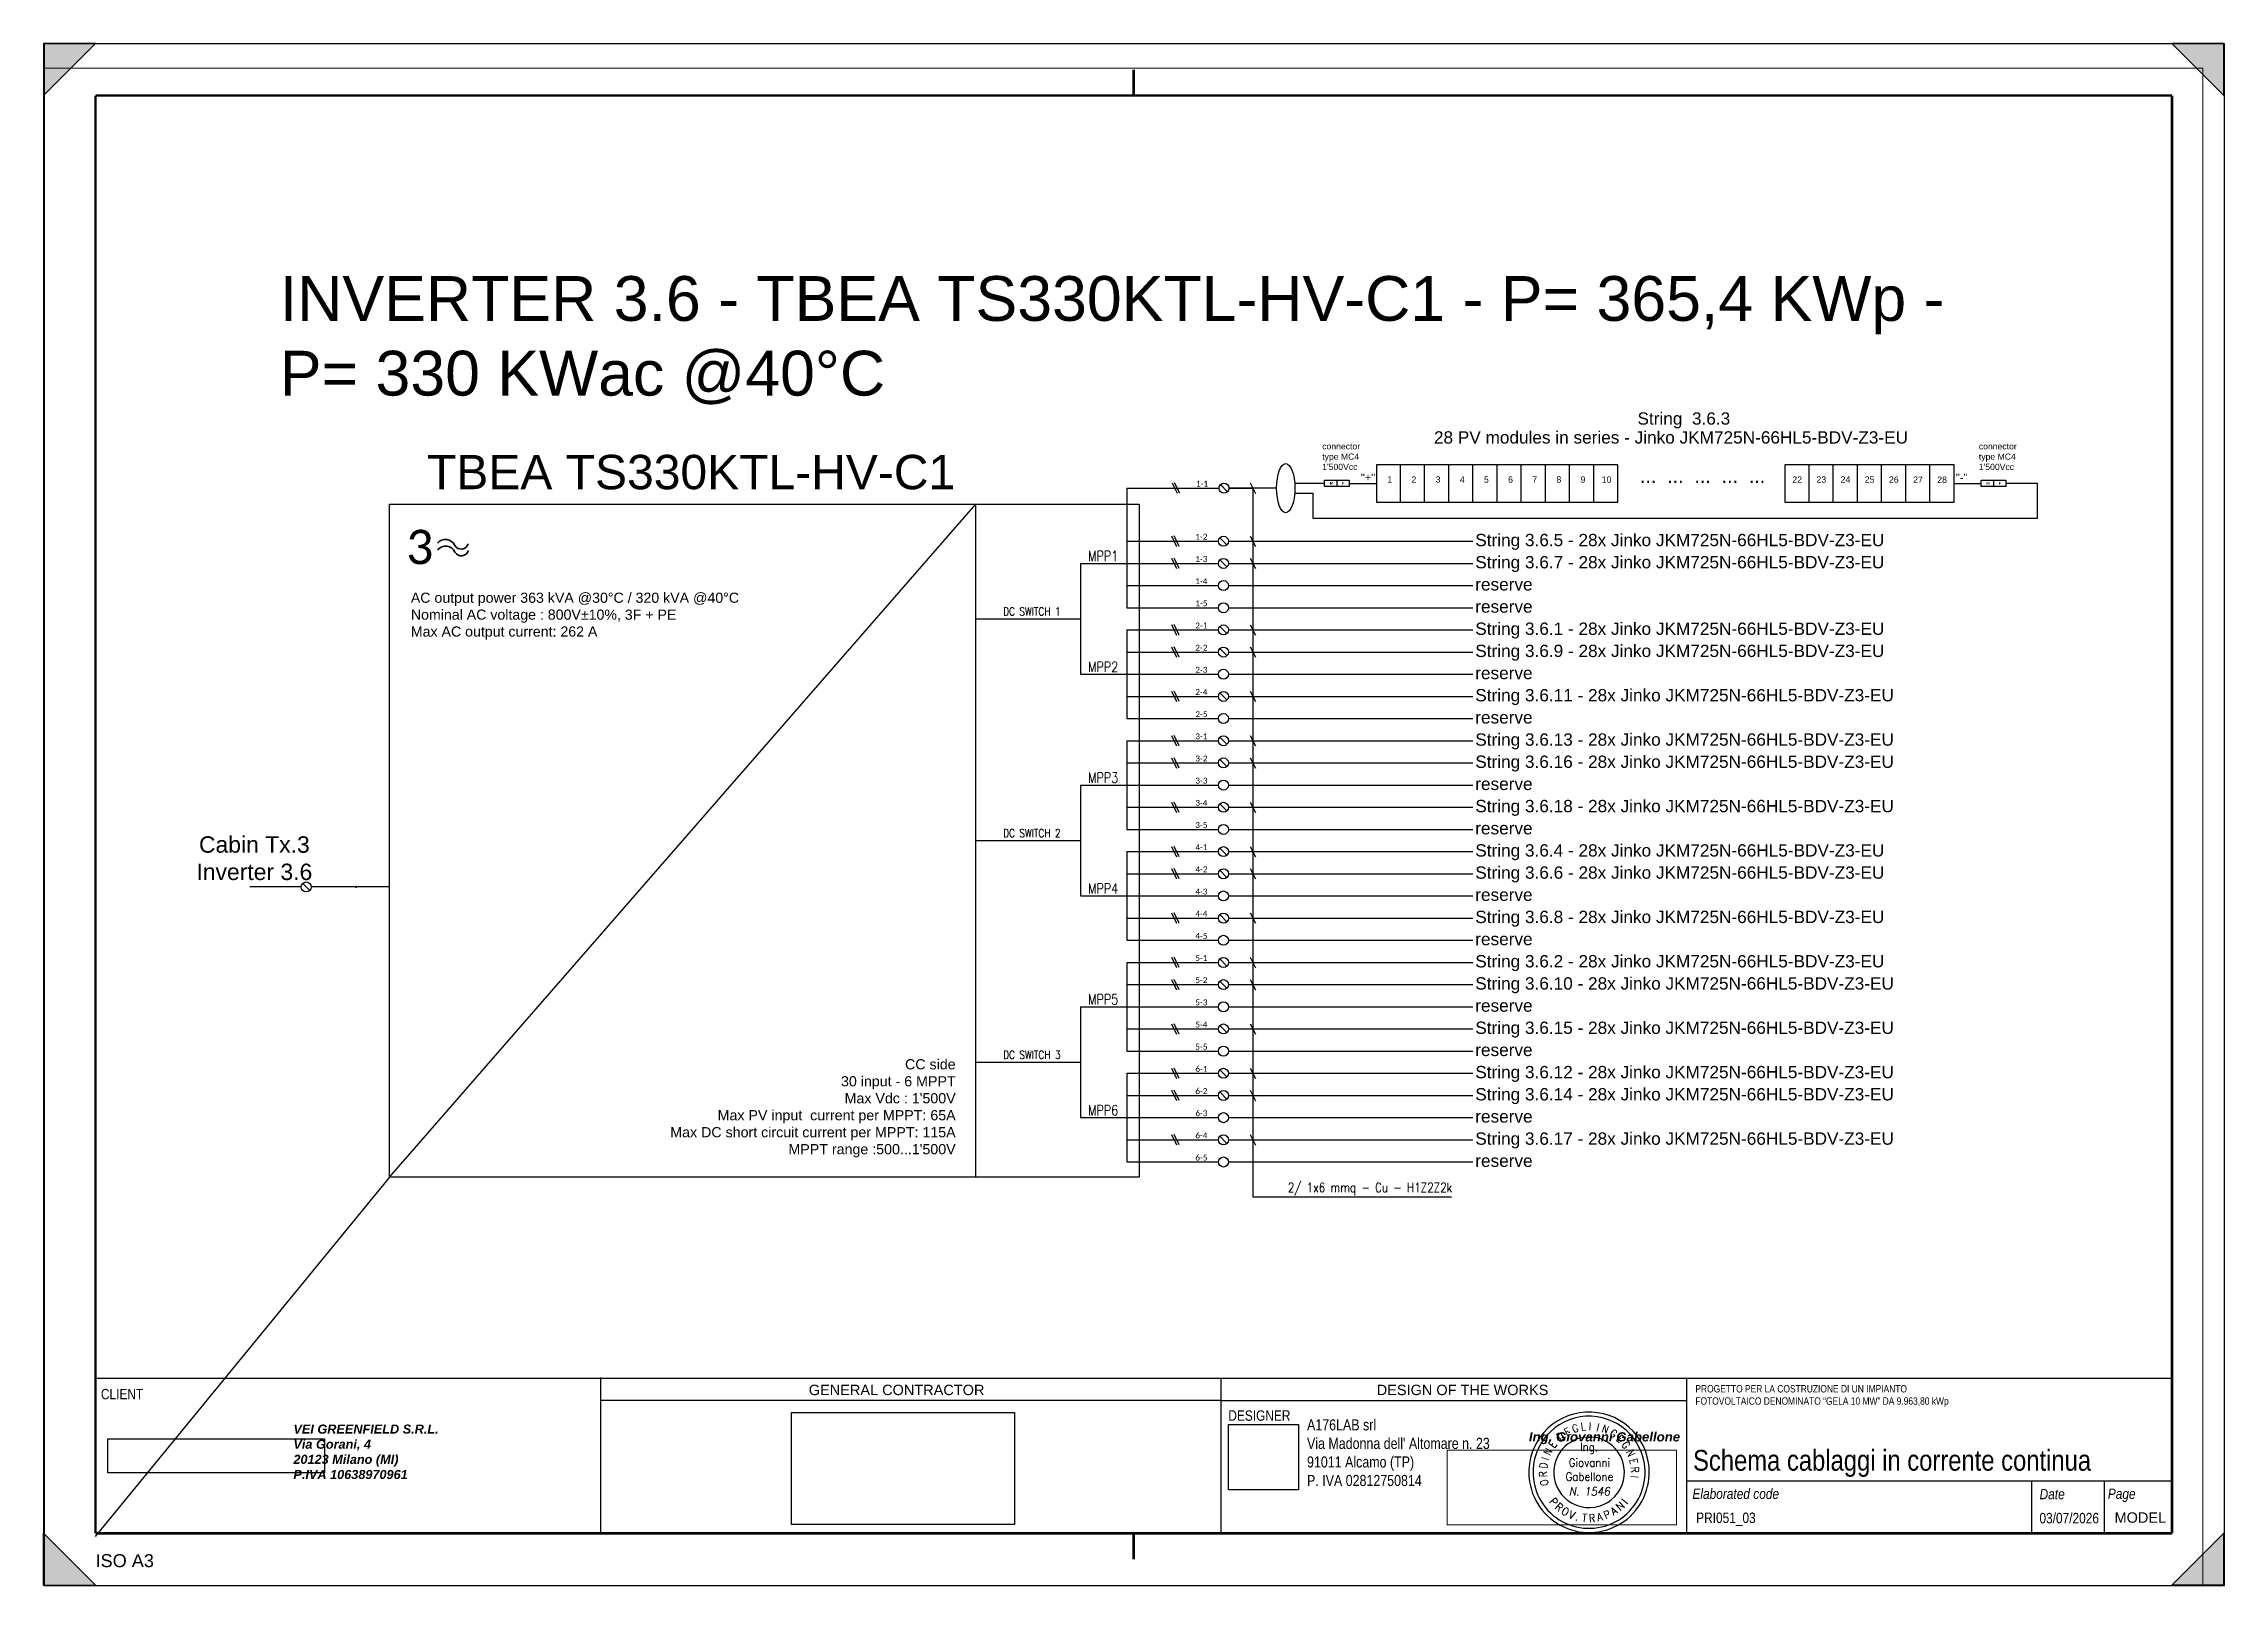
# Paper-space layout '3.6' of a CAD drawing. Header units: millimetres. Extents: x 2 to 422, y 2 to 299.
# The model-space entities are those that its viewports show. They can reach past a viewport. Long polylines and large blocks are cut down to what shows.
import ezdxf
from ezdxf.enums import TextEntityAlignment as Align

# ---------------------------------------------------------------- set-up
doc = ezdxf.new("R2010")
doc.units = ezdxf.units.MM
doc.header["$XCLIPFRAME"] = 2
doc.linetypes.add('CONTINUA', pattern=[0])
for name, color, linetype in [('-Testi', 1, 'Continuous'), ('firme', 7, 'Continuous'), ('ISO Formato', 7, 'Continuous'), ('ISO FORMATO A3 SENZA TESTATA', 7, 'Continuous'), ('ISO LINEA DI TAGLIO', 253, 'Continuous'), ('ISO Testo', 7, 'Continuous'), ('testata', 7, 'CONTINUA'), ('TIMBRO', 153, 'Continuous')]:
    doc.layers.add(name, color=color, linetype=linetype)
doc.layers.add('Livello 1', color=7, linetype='Continuous', lineweight=0)
doc.styles.add('ARIAL', font='arial.ttf')
doc.styles.add('Formato ISO', font='arial.ttf')
doc.styles.add('Legend', font='calibri.ttf')
doc.styles.add('ROMANS', font='romans.shx', dxfattribs={"width": 0.8, "height": 0.2})
doc.styles.add('ROMANT', font='romant.shx', dxfattribs={"height": 0.2})
doc.styles.add('SIMPLEX', font='SIMPLEX', dxfattribs={"width": 0.8})
doc.styles.get("Standard").update_dxf_attribs({"font": 'arial.ttf'})
doc.styles.add('VALE', font='swissc.ttf')
picture_1 = doc.add_image_def('image1.jpg', size_in_pixel=(539, 175))
picture_2 = doc.add_image_def('image2.png', size_in_pixel=(565, 89))
picture_3 = doc.add_image_def('image3.png', size_in_pixel=(500, 251))
picture_4 = doc.add_image_def('image4.jpg', size_in_pixel=(1111, 1036))

# ---------------------------------------------------------------- blocks, each defined once
blk = doc.blocks.new('A$C63187F01')
at = {"layer": 'TIMBRO'}
for radius, start, end in [(1.15999999999999, 9.105136027296592, 189.1051360272949), (1.07999999999999, 9.105136027296592, 189.1051360272949), (0.679999999999991, 9.105136027296592, 189.1051360272949), (1.15999999999999, 189.1051360272949, 9.105136027296592), (1.07999999999999, 189.1051360272949, 9.105136027296592), (0.679999999999991, 189.1051360272949, 9.105136027296592)]:
    blk.add_arc((0, 0), radius, start, end, dxfattribs=at)
at = {"layer": 'TIMBRO', "style": 'ROMANT', "width": 0.85}
for s, rotation, p in [('E', 28.17592029116496, (-0.3824660734296117, 0.7140165983191907)), ('G', 17.52598430968996, (-0.2439220152376436, 0.772400188038816)), ('L', 7.090058753132115, (-0.0999777312645449, 0.803806228671547)), ('I', 358.7961288682809, (0.0170180748996245, 0.8098212056538756)), ('I', 348.6434814339645, (0.1594998227646158, 0.7941409236011197)), ('N', 339.280516534409, (0.2865722665468979, 0.7576122596989592)), ('N', 63.48437489733794, (-0.7247982432181193, 0.361617901420729)), ('E', 52.40714180735711, (-0.6418162093914364, 0.4941375854581338)), ('D', 38.61204339177493, (-0.505475523407938, 0.632925347284683)), ('G', 327.7755559631449, (0.4319221628173297, 0.685232256440969)), ('E', 317.1256199816696, (0.5511185261302673, 0.5936062416754027)), ('G', 306.4756840001942, (0.6513284743503789, 0.4815300805769171)), ('N', 294.9707234289304, (0.7342841281877384, 0.341945637626182)), ('R', 92.43304528897123, (-0.8092697948665675, -0.0343860308355062)), ('D', 81.56919470707903, (-0.8012468547890723, 0.1187580636865988)), ('I', 72.84733979689435, (-0.7739731119752964, 0.238884118223126)), ('E', 283.8934903389495, (0.7863024527493963, 0.1944953798943487)), ('R', 273.2435543574741, (0.8087024140580465, 0.0458301810675153)), ('O', 103.0829812704469, (-0.7889750302312581, -0.1833532156019828)), ('I', 264.307886566424, (0.8060060775601128, -0.0803380540972825))]:
    blk.add_text(s, height=0.15, rotation=rotation, dxfattribs=at).set_placement(p, align=Align.CENTER)
at = {"layer": 'TIMBRO', "style": 'ROMANS', "width": 0.9}
for s, p in [('Ing.', (1.313009079e-07, 0.4085925105044482)), ('Giovanni', (0.0075545987859016, 0.1075051202444968)), ('Gabellone', (0.007554585066373, -0.1638305355915151))]:
    blk.add_text(s, height=0.16, dxfattribs=at).set_placement(p, align=Align.CENTER)
at = {"layer": 'TIMBRO', "style": 'ROMANS', "oblique": 10, "width": 0.9}
blk.add_text('N. 1546', height=0.16, dxfattribs=at).set_placement((0.007554585066373, -0.4484680293613508), align=Align.CENTER)
at = {"layer": 'TIMBRO', "style": 'ROMANT', "text_generation_flag": 6, "width": 0.9}
for s, rotation, p in [('P', 129.9701413897099, (-0.73572414304485, -0.6166927803541284)), ('R', 139.5111729515321, (-0.623327763049133, -0.7301112927575844)), ('O', 148.8609498648018, (-0.4964321285984569, -0.8216782470621808)), ('V', 158.2107267780695, (-0.3563462401526749, -0.8914131237137182)), ('T', 174.3802347924072, (-0.0940091668817331, -0.9553859306804637)), ('R', 183.7300117056766, (0.0624528102228794, -0.9579664119870015)), ('A', 193.4622252675087, (0.2234920665997322, -0.933622673335947)), ('P', 203.0032568293325, (0.3751521134961706, -0.8836633361973014)), ('A', 212.5442883911549, (0.5164333161652053, -0.8092568380647691)), ('N', 222.6586311643547, (0.6505237136199185, -0.705987888010924)), ('I', 230.858393287566, (0.7445646931580825, -0.605989618477409)), ('.', 165.069514478294, (-0.2473410615262708, -0.9275895640222842))]:
    blk.add_text(s, height=0.15, rotation=rotation, dxfattribs=at).set_placement(p, align=Align.CENTER)
blk = doc.blocks.new('TESTATA_ORIZ')
for points in [[(-0.0699676079475467, 29.90025059768198), (400.149622289405, 29.90025059768198)], [(97.1902921321962, 30.02336188326467), (97.1902921321962, -0.0177559400219707)], [(216.7129702017337, 29.90025059768198), (216.7129702017337, 0)], [(306.4132899808174, 29.95782913373592), (306.4132899808174, -0.0373489915230039)], [(216.7129702017337, 25.58466010262339), (97.1902921321962, 25.58466010262339)], [(216.7129702017337, 25.58466010262339), (306.4132899808174, 25.58466010262339)], [(306.4132899808174, 10.09393447839386), (399.9946335071397, 10.09393447839386)], [(372.8528758033935, 10.06120158330736), (372.8528758033935, -0.0017945035822322)], [(386.8552724335677, 10.09393447839386), (386.8552724335677, 0)]]:
    blk.add_lwpolyline(points)
blk.add_lwpolyline([(0, 29.90025059768198), (400, 29.90025059768198), (400, 0), (0, 0)], close=True)
at = {"layer": 'firme', "xscale": 10, "yscale": 10, "zscale": 10}
blk.add_blockref('A$C63187F01', (287.6416002064349, 11.75734535063213), dxfattribs=at)
at = {"char_height": 2, "attachment_point": 1, "style": 'VALE'}
for s, width, insert in [('\\pxql;CLIENT', 62.13257653758773, (0.9716305739987092, 27.82619541131167)), ('\\pxql;DESIGNER', 62.13257653758773, (218.152149374866, 23.68897433024338)), ('\\pxql;{\\fSwis721 Cn BT|b0|i1|c0|p34;Elaborated code}', 57.42921800797819, (307.5581105855974, 8.620199347302531)), ('\\pxql;{\\fSwis721 Cn BT|b0|i1|c0|p34;Date}', 57.42921800797819, (374.4343936400085, 8.559032495573973)), ('\\pxql;{\\fSwis721 Cn BT|b0|i1|c0|p34;Page}', 57.42921800797819, (387.5775412735152, 8.620199347302531))]:
    blk.add_mtext_dynamic_manual_height_columns(s, width=width, gutter_width=25, heights=[8.879778938413974], dxfattribs=dict(at, insert=insert))
at = {"attachment_point": 4, "style": 'VALE'}
for s, insert, char_height, width in [('{\\f@Arial Unicode MS|b0|i0|c0|p34;GENERAL CONTRACTOR}', (137.3333100181189, 27.61036141397017), 2, 62.13257653758773), ('{\\f@Arial Unicode MS|b0|i0|c0|p34;DESIGN OF THE WORKS}', (246.743246528662, 27.61036141397017), 2, 62.13257653758773), ('{\\H0.83333x;\\C250;\\c1710618;PROGETTO PER LA COSTRUZIONE DI UN IMPIANTO\\PFOTOVOLTAICO DENOMINATO “GELA 10 MW” DA 9.963,80 kWp}', (308.1288091407623, 26.45304518701414), 1.7, 96.45484136060873)]:
    blk.add_mtext(s, dxfattribs=dict(at, insert=insert, char_height=char_height, width=width))
at = {"insert": (388.8723227745414, 3.023095414783931), "char_height": 2, "attachment_point": 4}
blk.add_mtext('MODEL', dxfattribs=at)
at = {"style": 'VALE'}
for tag, height, p in [('TITOLO_ELABORATO', 4, (307.6799596854908, 14.06286495316817)), ('EL', 2, (308.2763400574549, 2.988306874538372)), ('DATA1', 2, (374.4038837955039, 2.927140022809808))]:
    blk.add_attdef(tag, text='', height=height, dxfattribs=at).set_placement(p, align=Align.MIDDLE_LEFT)
at = {"layer": 'Livello 1'}
for s, insert, char_height, attachment_point in [('\\pxql;{\\fArial|b1|i1|c0|p34;\\H0.58333x;\\C250;\\c1710618;VEI GREENFIELD S.R.L.\\PVia Gorani, 4\\P20123 Milano (MI)\\PP.IVA 10638970961}', (52.04005891364793, 20.95944437869185), 3, 2), ('{\\fArial|b1|i1|c0|p34;\\H11.83894x;\\W1.02632;Ing. Giovanni Gabellone}', (276.05221707422, 17.16431292448878), 0.15, 7)]:
    blk.add_mtext(s, dxfattribs=dict(at, insert=insert, char_height=char_height, attachment_point=attachment_point))
at = {"layer": 'testata', "linetype": 'CONTINUA', "lineweight": 25, "insert": (258.7298298923781, 15.52275412109771), "char_height": 3, "width": 50.83305338474382, "attachment_point": 5, "style": 'ARIAL'}
blk.add_mtext("\\pxql;{\\H0.71429x;\\W0.8;A176LAB srl\\PVia Madonna dell' Altomare n. 23\\P91011 Alcamo (TP)\\PP. IVA 02812750814}", dxfattribs=at)
image = blk.add_image(picture_3, insert=(134.0290691254413, 1.710914103838149), size_in_units=(42.92731988865225, 21.549514584103427))
image.dxf.flags = 7
image = blk.add_image(picture_2, insert=(2.286596279577508, 11.651344692531), size_in_units=(41.74781706432985, 6.5762048119032945))
image.set_boundary_path([(-0.5, -0.5), (564.5, 88.49999999999999)])
image.dxf.clipping = 0
image = blk.add_image(picture_4, insert=(218.2123042816674, 8.373210778518114), size_in_units=(13.48003219349629, 12.570039021118054))
image.dxf.flags = 7
at = {"color": 7, "lineweight": 0, "true_color": 0xffffff}
image = blk.add_image(picture_1, insert=(260.2868776868563, 1.650954984690542), size_in_units=(44.21120616239327, 14.354287715062734), dxfattribs=at)
image.set_boundary_path([(-0.5, -0.5), (538.4999999999999, 174.5)])
image.dxf.clipping = 0
blk = doc.blocks.new('*U100')
at = {"layer": 'ISO Testo'}
h = blk.add_hatch(color=256, dxfattribs=at)
h.paths.add_polyline_path([(420.0000090385009, 297.0325926260448), (410.000009038501, 297.0325926260448), (420.0000090385009, 287.0325926260448)])
h.paths.add_polyline_path([(420.0000090385009, 10.03259262604479), (410.000009038501, 0.0325926260447886), (420.0000090385009, 0.0325926260447886)])
h.paths.add_polyline_path([(9.0385010481e-06, 10.03259262604479), (9.0385010481e-06, 0.0325926260447886), (10.00000903850104, 0.0325926260447886)])
h.paths.add_polyline_path([(10.00000903850104, 297.0325926260448), (9.0385010481e-06, 297.0325926260448), (9.0385010481e-06, 287.0325926260448)])
at = {"layer": 'ISO Formato', "const_width": 0.5}
for points in [[(210.0000090385011, 287.0325926260448), (10.00000903850104, 287.0325926260448)], [(10.00000903850104, 287.0325926260448), (10.00000903850104, 10.03259262604479)], [(10.00000903850104, 10.03259262604479), (210.0000090385011, 10.03259262604479)]]:
    blk.add_lwpolyline(points, dxfattribs=at)
at = {"layer": 'ISO FORMATO A3 SENZA TESTATA', "const_width": 0.5}
for points in [[(210.0000090385011, 287.0325926260448), (410.000009038501, 287.0325926260448)], [(410.000009038501, 287.0325926260448), (410.000009038501, 10.03259262604479)], [(410.000009038501, 10.03259262604479), (210.0000090385011, 10.03259262604479)]]:
    blk.add_lwpolyline(points, dxfattribs=at)
at = {"layer": 'ISO LINEA DI TAGLIO'}
blk.add_lwpolyline([(0.0974469984366806, -1.8687860575e-06), (420.1012052352025, -1.8687860575e-06), (420.1012052352025, 297.0122579247036), (0.0974469984366806, 297.0122579247036)], close=True, dxfattribs=at)
at = {"layer": 'ISO Testo'}
for p, q in [((9.0385010481e-06, 297.0325926260448), (9.0385010481e-06, 287.0325926260448)), ((10.00000903850104, 297.0325926260448), (9.0385010481e-06, 297.0325926260448)), ((10.00000903850104, 297.0325926260448), (9.0385010481e-06, 287.0325926260448)), ((420.0000090385009, 297.0325926260448), (410.000009038501, 297.0325926260448)), ((420.0000090385009, 287.0325926260448), (410.000009038501, 297.0325926260448)), ((420.0000090385009, 287.0325926260448), (420.0000090385009, 297.0325926260448)), ((9.0385010481e-06, 0.0325926260447886), (9.0385010481e-06, 10.03259262604479)), ((9.0385010481e-06, 10.03259262604479), (10.00000903850104, 0.0325926260447886)), ((410.000009038501, 0.0325926260447886), (420.0000090385009, 10.03259262604479)), ((420.0000090385009, 0.0325926260447886), (420.0000090385009, 10.03259262604479)), ((9.0385010481e-06, 0.0325926260447886), (10.00000903850104, 0.0325926260447886)), ((420.0000090385009, 0.0325926260447886), (410.000009038501, 0.0325926260447886))]:
    blk.add_line(p, q, dxfattribs=at)
at = {"layer": 'ISO Testo', "const_width": 0.5}
for points in [[(210.0000090385011, 287.0325926260448), (210.0000090385011, 292.0325926260448)], [(210.0000090385011, 10.03259262604479), (210.0000090385011, 5.032592626044788)]]:
    blk.add_lwpolyline(points, dxfattribs=at)
at = {"layer": 'ISO Testo', "style": 'Formato ISO'}
blk.add_text('ISO A3', height=2.5, dxfattribs=at).set_placement((10.00000903850104, 3.512349110778814))
blk = doc.blocks.new('P00102')
at = {"color": 1, "linetype": 'ByBlock', "lineweight": 25}
for p, q in [((0.0185414473933605, 3.62500173526314), (-3.581458552606548, -3.574998264736676)), ((1.818541447393428, 3.62500173526314), (-1.78145855260648, -3.574998264736676)), ((3.618541447393609, 3.62500173526314), (0.0185414473934742, -3.574998264736676))]:
    blk.add_line(p, q, dxfattribs=at)
blk = doc.blocks.new('P00')
at = {"color": 1}
for points in [[(-18.69457844420282, 25.69178981461047), (6.820592160970078, -25.33855139573532)], [(19.57817746355653, -25.33855139573532), (-5.93699314161455, 25.69178981461047)]]:
    blk.add_lwpolyline(points, dxfattribs=at)

msp = doc.modelspace()

# ---------------------------------------------------------------- linework, layer by layer
for points in [[(93051.93061001698, 139496.449076063), (93173.20168132278, 139496.449076063), (93173.20168132278, 139465.7554456382), (93051.93061001698, 139465.7554456382)], [(96275.2532679604, 139496.449076063), (96396.5243392662, 139496.449076063), (96396.5243392662, 139465.7554456382), (96275.2532679604, 139465.7554456382)], [(88462.31285879033, 139379.218536011), (92142.36127245454, 139379.218536011), (92142.36127245454, 136074.845540222), (88462.31285879033, 136074.845540222)]]:
    msp.add_lwpolyline(points, close=True)
for points in [[(93112.56614566989, 139496.449076063), (93112.56614566989, 139465.7554456382)], [(93306.0779532783, 139572.287454484), (93306.0779532783, 139389.9170672172), (94491.84931087436, 139389.9170672172), (94491.84931087436, 139571.7611349596), (93306.0779532783, 139571.7611349596)], [(93424.65508903791, 139389.9170672172), (93424.65508903791, 139571.7611349596)], [(93543.2322247975, 139389.653907455), (93543.2322247975, 139571.4979751974)], [(93661.8093605571, 139389.3907476927), (93661.8093605571, 139571.2348154352)], [(93780.38649631671, 139389.9170672172), (93780.38649631671, 139571.7611349596)], [(93898.96363207632, 139389.653907455), (93898.96363207632, 139571.4979751974)], [(94017.54076783593, 139389.3907476927), (94017.54076783593, 139571.2348154352)], [(94136.11790359551, 139389.9170672172), (94136.11790359551, 139571.7611349596)], [(94254.69503935512, 139389.653907455), (94254.69503935512, 139571.4979751974)], [(94373.27217511473, 139389.3907476927), (94373.27217511473, 139571.2348154352)], [(95311.84931087434, 139572.287454484), (95311.84931087434, 139389.9170672172), (96141.88926119155, 139389.9170672172), (96141.88926119155, 139571.7611349596), (95311.84931087434, 139571.7611349596)], [(95430.42644663394, 139389.9170672172), (95430.42644663394, 139571.7611349596)], [(95549.00358239352, 139389.653907455), (95549.00358239352, 139571.4979751974)], [(95667.58071815314, 139389.3907476927), (95667.58071815314, 139571.2348154352)], [(95786.15785391274, 139389.9170672172), (95786.15785391274, 139571.7611349596)], [(95904.73498967233, 139389.653907455), (95904.73498967233, 139571.4979751974)], [(95904.73498967233, 139389.653907455), (95904.73498967233, 139571.4979751974)], [(96023.31212543194, 139389.3907476927), (96023.31212543194, 139571.2348154352)], [(96023.31212543194, 139389.3907476927), (96023.31212543194, 139571.2348154352)], [(96141.88926119155, 139389.9170672172), (96141.88926119155, 139571.7611349596)], [(96335.8888036133, 139496.449076063), (96335.8888036133, 139465.7554456382)], [(92081.2, 139457.8734797899), (92081.2, 138870.7452359463)], [(92575.5280928436, 139440.4876597593), (92540.75645278231, 139475.2592998206)], [(92579.82677697382, 139457.8734797899), (92699.82677697383, 139457.8734797899), (92699.82677697383, 135978.427001942)], [(92687.06919167124, 139483.3886503951), (92712.58436227642, 139432.3583091847)], [(92687.06919167124, 139483.3886503951), (92712.58436227642, 139432.3583091847)], [(93173.20168132278, 139481.1022608506), (93306.0779532783, 139481.1022608506)], [(96142.37699600488, 139481.1022608506), (96275.2532679604, 139481.1022608506)], [(88462.31285879033, 136074.845540222), (91340.58218751867, 139379.218536011)], [(91340.58218751867, 136074.845540222), (91340.58218751867, 139379.218536011)], [(92572.62533452416, 139179.8771845939), (92537.85369446287, 139214.6488246551)], [(92687.06919167122, 139222.7781752297), (92712.58436227642, 139171.7478340193)], [(91853, 139088.4237483984), (92081.2, 139088.4237483984)], [(91853, 139088.4237483984), (91853, 138544.227467268)], [(92572.62533452416, 139071.0379283678), (92537.85369446287, 139105.809568429)], [(92687.06919167122, 139113.9389190036), (92712.58436227642, 139062.9085777932)], [(91340.58218751867, 138816.3256078332), (91852.99999999999, 138816.3256078332)], [(92081.2, 138761.9059797202), (92081.2, 138326.5489548159)], [(92572.62533452416, 138744.5201596896), (92537.85369446287, 138779.2917997508)], [(92687.06919167122, 138787.4211503254), (92712.58436227642, 138736.390809115)], [(92572.62533452416, 138635.6809034635), (92537.85369446287, 138670.4525435247)], [(92687.06919167122, 138678.5818940993), (92712.58436227642, 138627.5515528889)], [(91853, 138544.227467268), (92081.2, 138544.227467268)], [(92572.62533452416, 138418.0023910113), (92537.85369446287, 138452.7740310725)], [(92687.06919167122, 138460.9033816471), (92712.58436227642, 138409.8730404368)], [(92081.2, 138217.7096985897), (92081.2, 137782.3526736854)], [(92572.62533452416, 138200.3238785591), (92537.85369446287, 138235.0955186203)], [(92687.06919167122, 138243.2248691949), (92712.58436227642, 138192.1945279845)], [(92572.62533452416, 138091.484622333), (92537.85369446287, 138126.2562623943)], [(92687.06919167122, 138134.3856129689), (92712.58436227642, 138083.3552717585)], [(91853, 138000.0311861376), (92081.2, 138000.0311861376)], [(91853, 138000.0311861376), (91853, 137455.8349050071)], [(92572.62533452416, 137873.8061098809), (92537.85369446287, 137908.5777499421)], [(92687.06919167122, 137916.7071005167), (92712.58436227642, 137865.6767593063)], [(91340.58218751867, 137727.9330455724), (91852.99999999999, 137727.9330455724)], [(92081.2, 137673.5134174593), (92081.2, 137238.156392555)], [(92572.62533452416, 137656.1275974287), (92537.85369446287, 137690.8992374899)], [(92687.06919167122, 137699.0285880645), (92712.58436227642, 137647.9982468541)], [(92572.62533452416, 137547.2883412026), (92537.85369446287, 137582.0599812638)], [(92687.06919167122, 137590.1893318384), (92712.58436227642, 137539.158990628)], [(88070.44726401697, 137482.677066225), (88035.67562395569, 137517.4487062863)], [(88462.31285879033, 137500.0628862556), (88077.64870646666, 137500.0628862556)], [(91853, 137455.8349050071), (92081.2, 137455.8349050071)], [(92572.62533452416, 137329.6098287505), (92537.85369446287, 137364.3814688117)], [(92687.06919167122, 137372.5108193863), (92712.58436227642, 137321.4804781759)], [(92572.62533452416, 137111.9313162983), (92537.85369446287, 137146.7029563595)], [(92687.06919167122, 137154.8323069341), (92712.58436227642, 137103.8019657237)], [(92081.2, 137129.3171363289), (92081.2, 136693.9601114246)], [(92572.62533452416, 137003.0920600722), (92537.85369446287, 137037.8637001335)], [(92687.06919167122, 137045.993050708), (92712.58436227642, 136994.9627094977)], [(91853, 136911.6386238767), (92081.2, 136911.6386238767)], [(91853, 136911.6386238767), (91853, 136367.4423427463)], [(92572.62533452416, 136785.4135476201), (92537.85369446287, 136820.1851876812)], [(92687.06919167122, 136828.3145382559), (92712.58436227642, 136777.2841970454)], [(91340.58218751867, 136639.5404833115), (91852.99999999999, 136639.5404833115)], [(92572.62533452416, 136567.7350351679), (92537.85369446287, 136602.5066752291)], [(92687.06919167122, 136610.6360258037), (92712.58436227642, 136559.6056845933)], [(92081.2, 136585.1208551985), (92081.2, 136149.7638302941)], [(92687.06919167122, 136501.7967695776), (92712.58436227642, 136450.7664283672)], [(92572.62533452416, 136458.8957789418), (92537.85369446287, 136493.667419003)], [(91853, 136367.4423427463), (92081.2, 136367.4423427463)], [(92687.06919167122, 136284.1182571254), (92712.58436227642, 136233.0879159151)], [(92572.62533452416, 136241.2172664896), (92537.85369446287, 136275.9889065509)], [(92699.82677697383, 135978.427001942), (93674.82677697383, 135978.427001942)]]:
    msp.add_lwpolyline(points)
at = {"color": 40, "linetype": 'Continuous'}
for points in [[(92081.2, 139457.8734797899), (92533.55227281294, 139457.8734797899)], [(92081.2, 139197.2630046245), (92530.64951449349, 139197.2630046245)], [(92579.8295144935, 139197.2630046245), (93780.31201643588, 139197.2630046245)], [(92081.2, 139088.4237483984), (92530.64951449349, 139088.4237483984)], [(92579.8295144935, 139088.4237483984), (93780.31201643588, 139088.4237483984)], [(92081.2, 138761.9059797202), (92530.64951449349, 138761.9059797202)], [(92579.8295144935, 138761.9059797202), (93780.31201643588, 138761.9059797202)], [(92081.2, 138653.0667234941), (92530.64951449349, 138653.0667234941)], [(92579.8295144935, 138653.0667234941), (93780.31201643588, 138653.0667234941)], [(92081.2, 138435.3882110419), (92530.64951449349, 138435.3882110419)], [(92579.8295144935, 138435.3882110419), (93780.31201643588, 138435.3882110419)], [(92081.2, 138217.7096985897), (92530.64951449349, 138217.7096985897)], [(92579.8295144935, 138217.7096985897), (93780.31201643588, 138217.7096985897)], [(92081.2, 138108.8704423637), (92530.64951449349, 138108.8704423637)], [(92579.8295144935, 138108.8704423637), (93780.31201643588, 138108.8704423637)], [(92081.2, 137891.1919299115), (92530.64951449349, 137891.1919299115)], [(92579.8295144935, 137891.1919299115), (93780.31201643588, 137891.1919299115)], [(92081.2, 137673.5134174593), (92530.64951449349, 137673.5134174593)], [(92579.8295144935, 137673.5134174593), (93780.31201643588, 137673.5134174593)], [(92081.2, 137564.6741612332), (92530.64951449349, 137564.6741612332)], [(92579.8295144935, 137564.6741612332), (93780.31201643588, 137564.6741612332)], [(92081.2, 137346.9956487811), (92530.64951449349, 137346.9956487811)], [(92579.8295144935, 137346.9956487811), (93780.31201643588, 137346.9956487811)], [(92081.2, 137129.3171363289), (92530.64951449349, 137129.3171363289)], [(92579.8295144935, 137129.3171363289), (93780.31201643588, 137129.3171363289)], [(92081.2, 137020.4778801028), (92530.64951449349, 137020.4778801028)], [(92579.8295144935, 137020.4778801028), (93780.31201643588, 137020.4778801028)], [(92081.2, 136802.7993676506), (92530.64951449349, 136802.7993676506)], [(92579.8295144935, 136802.7993676506), (93780.31201643588, 136802.7993676506)], [(92081.2, 136585.1208551985), (92530.64951449349, 136585.1208551985)], [(92579.8295144935, 136585.1208551985), (93780.31201643588, 136585.1208551985)], [(92081.2, 136476.2815989724), (92530.64951449349, 136476.2815989724)], [(92579.8295144935, 136476.2815989724), (93780.31201643588, 136476.2815989724)], [(92081.2, 136258.6030865202), (92530.64951449349, 136258.6030865202)], [(92579.8295144935, 136258.6030865202), (93780.31201643588, 136258.6030865202)]]:
    msp.add_lwpolyline(points, dxfattribs=at)
at = {"color": 40}
for points in [[(92816.46758333335, 139457.8734797899), (92582.73227281294, 139457.8734797899)], [(92906.24790516486, 139482.8734797899), (93051.15267145495, 139482.8734797899)], [(92906.24790516486, 139432.8734797899), (92994.6775024454, 139432.8734797899), (92994.6775024454, 139310.7936415459), (96551.64880285243, 139310.7936415459), (96551.48743662464, 139481.1022608506), (96396.5243392662, 139481.1022608506)]]:
    msp.add_lwpolyline(points, dxfattribs=at)
at = {"color": 8, "linetype": 'Continuous'}
for points in [[(92081.2, 138979.5844921723), (92530.64951449349, 138979.5844921723)], [(92579.8295144935, 138979.5844921723), (93780.31201643588, 138979.5844921723)], [(92081.2, 138870.7452359463), (92530.64951449349, 138870.7452359463)], [(92579.8295144935, 138870.7452359463), (93780.31201643588, 138870.7452359463)], [(92081.2, 138544.227467268), (92530.64951449349, 138544.227467268)], [(92579.8295144935, 138544.227467268), (93780.31201643588, 138544.227467268)], [(92081.2, 138326.5489548159), (92530.64951449349, 138326.5489548159)], [(92579.8295144935, 138326.5489548159), (93780.31201643588, 138326.5489548159)], [(92081.2, 138000.0311861376), (92530.64951449349, 138000.0311861376)], [(92579.8295144935, 138000.0311861376), (93780.31201643588, 138000.0311861376)], [(92081.2, 137782.3526736854), (92530.64951449349, 137782.3526736854)], [(92579.8295144935, 137782.3526736854), (93780.31201643588, 137782.3526736854)], [(92081.2, 137455.8349050071), (92530.64951449349, 137455.8349050071)], [(92579.8295144935, 137455.8349050071), (93780.31201643588, 137455.8349050071)], [(92081.2, 137238.156392555), (92530.64951449349, 137238.156392555)], [(92579.8295144935, 137238.156392555), (93780.31201643588, 137238.156392555)], [(92081.2, 136911.6386238767), (92530.64951449349, 136911.6386238767)], [(92579.8295144935, 136911.6386238767), (93780.31201643588, 136911.6386238767)], [(92081.2, 136693.9601114246), (92530.64951449349, 136693.9601114246)], [(92579.8295144935, 136693.9601114246), (93780.31201643588, 136693.9601114246)], [(92081.2, 136367.4423427463), (92530.64951449349, 136367.4423427463)], [(92579.8295144935, 136367.4423427463), (93780.31201643588, 136367.4423427463)], [(92081.2, 136149.7638302941), (92530.64951449349, 136149.7638302941)], [(92579.8295144935, 136149.7638302941), (93780.31201643588, 136149.7638302941)]]:
    msp.add_lwpolyline(points, dxfattribs=at)
at = {"color": 4}
msp.add_lwpolyline([(88028.47418150603, 137500.0628862556), (87776.32062109008, 137500.0628862556)], dxfattribs=at)
at = {"color": 7}
for centre in [(92558.14227281295, 139457.8734797899), (92555.23951449349, 139197.2630046245), (92555.23951449349, 139088.4237483984), (92555.23951449349, 138761.9059797202), (92555.23951449349, 138653.0667234941), (92555.23951449349, 138435.3882110419), (92555.23951449349, 138217.7096985897), (92555.23951449349, 138108.8704423637), (92555.23951449349, 137891.1919299115), (92555.23951449349, 137673.5134174593), (92555.23951449349, 137564.6741612332), (92555.23951449349, 137346.9956487811), (92555.23951449349, 137129.3171363289), (92555.23951449349, 137020.4778801028), (92555.23951449349, 136802.7993676506), (92555.23951449349, 136585.1208551985), (92555.23951449349, 136476.2815989724), (92555.23951449349, 136258.6030865202)]:
    msp.add_circle(centre, 24.59, dxfattribs=at)
at = {"color": 8}
for centre in [(92555.23951449349, 138979.5844921723), (92555.23951449349, 138870.7452359463), (92555.23951449349, 138544.227467268), (92555.23951449349, 138326.5489548159), (92555.23951449349, 138000.0311861376), (92555.23951449349, 137782.3526736854), (92555.23951449349, 137455.8349050071), (92555.23951449349, 137238.156392555), (92555.23951449349, 136911.6386238767), (92555.23951449349, 136693.9601114246), (92555.23951449349, 136367.4423427463), (92555.23951449349, 136149.7638302941)]:
    msp.add_circle(centre, 24.59, dxfattribs=at)
msp.add_circle((88053.06144398633, 137500.0628862556), 24.58726248030871)
at = {"lineweight": 35}
for centre, radius, start, end in [((88735.8963214802, 139156.7123058284), 50.10158679896896, 22.57714482321823, 141.9873610374973), ((88736.68250298694, 139123.8204133665), 50.10158679897022, 22.57714482321823, 141.9873610374973), ((88813.10980907312, 139195.2854924432), 36.4958631825816, 211.9962466631755, 342.6174202888712), ((88813.89599057984, 139162.3935999812), 36.49586318257663, 211.9962466631755, 342.6174202888712)]:
    msp.add_arc(centre, radius, start, end, dxfattribs=at)
msp.add_ellipse((92861.3577442491, 139457.8734797899), major_axis=(0, -121.0803726117519), ratio=0.370746801875944)
at = {"layer": 'Defpoints', "color": 1}
msp.add_line((88462.31285879033, 136074.845540222), (87016.84794279355, 134310.9891258013), dxfattribs=at)

# ---------------------------------------------------------------- block references
for name, p in [('P00', (92321.8218410398, 139458.0506807735)), ('P00', (92318.91908272039, 139197.440205608)), ('P00', (92318.91908272039, 139088.6009493819)), ('P00', (92318.91908272039, 138762.0831807037)), ('P00', (92318.91908272039, 138653.2439244776)), ('P00', (92318.91908272039, 138435.5654120255)), ('P00', (92318.91908272039, 138217.8868995732)), ('P00', (92318.91908272039, 138109.0476433472)), ('P00', (92318.91908272039, 137891.369130895)), ('P00', (92318.91908272039, 137673.6906184428)), ('P00', (92318.91908272039, 137564.8513622167)), ('P00102', (88297.85333343955, 137499.8856852721)), ('P00', (92318.91908272039, 137347.1728497646)), ('P00', (92318.91908272039, 137129.4943373124)), ('P00', (92318.91908272039, 137020.6550810863)), ('P00', (92318.91908272039, 136802.9765686341)), ('P00', (92318.91908272039, 136585.298056182)), ('P00', (92318.91908272039, 136476.4587999559)), ('P00', (92318.91908272039, 136258.7802875037))]:
    msp.add_blockref(name, p)

# ---------------------------------------------------------------- texts
at = {"layer": '-Testi', "color": 7, "attachment_point": 5, "style": 'SIMPLEX'}
for s, insert, char_height, width in [('MPP1', (91964.8996779914, 139124.7136184267), 50, 54.43236395770274), ('DC SWITCH 1', (91615.0702974042, 138852.6154778615), 40, 391.7310769769952), ('MPP2', (91964.8996779914, 138580.5173372963), 50, 54.43236395770274), ('MPP3', (91964.8996779914, 138036.3210561658), 50, 54.43236395770274), ('DC SWITCH 2', (91615.0702974042, 137764.2229156007), 40, 391.7310769769952), ('MPP4', (91964.8996779914, 137492.1247750354), 50, 54.43236395770274), ('MPP5', (91964.8996779914, 136947.928493905), 50, 54.43236395770274), ('DC SWITCH 3', (91615.0702974042, 136675.8303533398), 40, 391.7310769769952), ('MPP6', (91964.8996779914, 136403.7322127746), 50, 54.43236395770274), ('2/ 1x6 mmq - Cu - H1Z2Z2k', (93274.95899619818, 136017.0471959505), 46.62125793982331, 1811.153034310845)]:
    msp.add_mtext(s, dxfattribs=dict(at, insert=insert, char_height=char_height, width=width))
for s, insert, char_height, width, attachment_point in [('INVERTER 3.6 - TBEA TS330KTL-HV-C1 - P= 365,4 KWp - P= 330 KWac @40°C', (87923.13151387793, 140499.1530570566), 220, 8459.92081239587, 1), ('28 PV modules in series - Jinko JKM725N-66{\\C7;HL5-BD}V-Z3-EU', (93588.64598477224, 139737.3184071607), 60.44320266841616, 2681.977403692902, 1), ('TBEA TS330KTL-HV-C1', (88645.64532830426, 139621.4297163469), 168.7039978620646, 3487.591366341201, 1), ("connector type MC4\\P1'500Vcc", (93040.28810781369, 139678.6229730185), 30.34407766993254, 266.3468481861055, 1), ("connector type MC4\\P1'500Vcc", (96263.61076575713, 139678.6229730185), 30.34407766993254, 266.3468481861055, 1), ("''+''", (93229.3926225792, 139529.0509238846), 38.08496559255708, 72.40086885169148, 1), ('1 ', (93359.93086492772, 139515.864103422), 30.84489911294951, 30.84489911294951, 1), ('2 ', (93478.50800068735, 139515.864103422), 30.84489911294951, 30.84489911294951, 1), ('3 ', (93597.08513644693, 139515.864103422), 30.84489911294951, 30.84489911294951, 1), ('4 ', (93715.66227220652, 139515.3377838975), 30.84489911294951, 30.84489911294951, 1), ('5 ', (93834.23940796615, 139515.864103422), 30.84489911294951, 30.84489911294951, 1), ('6 ', (93952.81654372574, 139515.864103422), 30.84489911294951, 30.84489911294951, 1), ('7 ', (94071.39367948534, 139515.3377838975), 30.84489911294951, 30.84489911294951, 1), ('8 ', (94189.97081524492, 139515.864103422), 30.84489911294951, 30.84489911294951, 1), ('9 ', (94308.54795100454, 139515.6009436597), 30.84489911294951, 30.84489911294951, 1), ('10 ', (94411.94489373632, 139515.3377838975), 30.84489911294951, 30.84489911294951, 1), ('...  ...  ...  ...  ... ', (94600.23029371598, 139552.9027629267), 68.89403447450137, 747.0275359160767, 1), ('22 ', (95347.89688650487, 139515.6009436597), 30.84489911294951, 30.84489911294951, 1), ('23 ', (95466.47402226448, 139515.864103422), 30.84489911294951, 30.84489911294951, 1), ('24 ', (95585.05115802409, 139515.864103422), 30.84489911294951, 30.84489911294951, 1), ('25 ', (95703.6282937837, 139515.6009436597), 30.84489911294951, 30.84489911294951, 1), ('26 ', (95822.20542954329, 139515.3377838975), 30.84489911294951, 30.84489911294951, 1), ('27', (95940.78256530288, 139515.0746241353), 30.84489911294951, 30.84489911294951, 1), ('28 ', (96059.3597010625, 139514.811464373), 30.84489911294951, 30.84489911294951, 1), ("''-''", (96150.68564700401, 139529.0509238846), 38.08496559255708, 72.40086885169148, 1), ('\\pxql;{\\fArial|b1|i0|c0|p34;M}', (93077.3888729161, 139488.0951623431), 13.78454144922869, 16.70258049221593, 1), ('\\pxql;{\\fArial|b1|i0|c0|p34;F}', (93138.024408569, 139488.0951623431), 13.78454144922869, 16.70258049221593, 1), ('\\pxql;{\\fArial|b1|i0|c0|p34;M}', (96300.71153085951, 139488.0951623431), 13.78454144922869, 16.70258049221593, 1), ('\\pxql;{\\fArial|b1|i0|c0|p34;F}', (96361.3470665124, 139488.0951623431), 13.78454144922869, 16.70258049221593, 1), ('AC output power 363 kVA @30°C / 320 kVA @40°C\\PNominal AC voltage : 800V±10%, 3F + PE \\PMax AC output current: 262 A', (88566.38252153707, 138944.9008978308), 49.77164695424683, 2205.221836437966, 1), ('\\pxqc;Cabin Tx.3\\PInverter 3.6', (87342.8038422391, 137748.6398248461), 80.47639183567892, 910.8416278132873, 1), ("CC side\\P30 input - 6 MPPT \\PMax Vdc : 1'500V\\PMax PV input  current per MPPT: 65A\\PMax DC short circuit current per MPPT: 115A \\PMPPT range :500...1'500V ", (91240.86116608685, 136654.4498051026), 50, 1795.435926720968, 3)]:
    msp.add_mtext(s, dxfattribs=dict(insert=insert, char_height=char_height, width=width, attachment_point=attachment_point))
at = {"color": 7, "char_height": 60.44, "width": 4500, "attachment_point": 1}
for s, insert in [('String  3.6.3', (94587.996227155, 139830.1161693194)), ('String 3.6.5 - 28x Jinko JKM725N-66HL5-BDV-Z3-EU', (93791.59338740144, 139233.5528746528)), ('String 3.6.7 - 28x Jinko JKM725N-66HL5-BDV-Z3-EU', (93791.59338740144, 139124.7136184267)), ('String 3.6.1 - 28x Jinko JKM725N-66HL5-BDV-Z3-EU', (93791.59338740144, 138798.1958497485)), ('String 3.6.9 - 28x Jinko JKM725N-66HL5-BDV-Z3-EU', (93791.59338740144, 138689.3565935224)), ('String 3.6.11 - 28x Jinko JKM725N-66HL5-BDV-Z3-EU', (93791.59338740144, 138471.6780810702)), ('String 3.6.13 - 28x Jinko JKM725N-66HL5-BDV-Z3-EU', (93791.59338740144, 138253.999568618)), ('String 3.6.16 - 28x Jinko JKM725N-66HL5-BDV-Z3-EU', (93791.59338740144, 138145.160312392)), ('String 3.6.18 - 28x Jinko JKM725N-66HL5-BDV-Z3-EU', (93791.59338740144, 137927.4817999398)), ('String 3.6.4 - 28x Jinko JKM725N-66HL5-BDV-Z3-EU', (93791.59338740144, 137709.8032874876)), ('String 3.6.6 - 28x Jinko JKM725N-66HL5-BDV-Z3-EU', (93791.59338740144, 137600.9640312615)), ('String 3.6.8 - 28x Jinko JKM725N-66HL5-BDV-Z3-EU', (93791.59338740144, 137383.2855188094)), ('String 3.6.2 - 28x Jinko JKM725N-66HL5-BDV-Z3-EU', (93791.59338740144, 137165.6070063572)), ('String 3.6.10 - 28x Jinko JKM725N-66HL5-BDV-Z3-EU', (93791.59338740144, 137056.7677501311)), ('String 3.6.15 - 28x Jinko JKM725N-66HL5-BDV-Z3-EU', (93791.59338740144, 136839.0892376789)), ('String 3.6.12 - 28x Jinko JKM725N-66HL5-BDV-Z3-EU', (93791.59338740144, 136621.4107252267)), ('String 3.6.14 - 28x Jinko JKM725N-66HL5-BDV-Z3-EU', (93791.59338740144, 136512.5714690007)), ('String 3.6.17 - 28x Jinko JKM725N-66HL5-BDV-Z3-EU', (93791.59338740144, 136294.8929565485))]:
    msp.add_mtext(s, dxfattribs=dict(at, insert=insert))
at = {"color": 7, "char_height": 28.90783764322853, "width": 87.83675759439129, "attachment_point": 1, "style": 'Legend'}
for s, insert in [('1-1', (92420.41651247338, 139494.1633498182)), ('1-2', (92417.51375415393, 139233.5528746528)), ('1-3', (92417.51375415393, 139124.7136184267)), ('2-1', (92417.51375415393, 138798.1958497485)), ('2-2', (92417.51375415393, 138689.3565935224)), ('2-4', (92417.51375415393, 138471.6780810702)), ('3-1', (92417.51375415393, 138253.999568618)), ('3-2', (92417.51375415393, 138145.160312392)), ('3-4', (92417.51375415393, 137927.4817999398)), ('4-1', (92417.51375415393, 137709.8032874876)), ('4-2', (92417.51375415393, 137600.9640312615)), ('4-4', (92417.51375415393, 137383.2855188094)), ('5-1', (92417.51375415393, 137165.6070063572)), ('5-2', (92417.51375415393, 137056.7677501311)), ('5-4', (92417.51375415393, 136839.0892376789)), ('6-1', (92417.51375415393, 136621.4107252267)), ('6-2', (92417.51375415393, 136512.5714690007)), ('6-4', (92417.51375415393, 136294.8929565485))]:
    msp.add_mtext(s, dxfattribs=dict(at, insert=insert))
at = {"insert": (88543.64546475394, 139253.5710127197), "char_height": 168.7039978620646, "width": 2757.720579083849, "attachment_point": 1, "style": 'Legend'}
msp.add_mtext('3', dxfattribs=at)
at = {"color": 8, "char_height": 28.90783764322853, "width": 87.83675759439129, "attachment_point": 1, "style": 'Legend'}
for s, insert in [('1-4', (92417.51375415393, 139015.8743622006)), ('1-5', (92417.51375415393, 138907.0351059745)), ('2-3', (92417.51375415393, 138580.5173372963)), ('2-5', (92417.51375415393, 138362.8388248441)), ('3-3', (92417.51375415393, 138036.3210561658)), ('3-5', (92417.51375415393, 137818.6425437137)), ('4-3', (92417.51375415393, 137492.1247750354)), ('4-5', (92417.51375415393, 137274.4462625833)), ('5-3', (92417.51375415393, 136947.928493905)), ('5-5', (92417.51375415393, 136730.2499814529)), ('6-3', (92417.51375415393, 136403.7322127746)), ('6-5', (92417.51375415393, 136186.0537003224))]:
    msp.add_mtext(s, dxfattribs=dict(at, insert=insert))
at = {"color": 8, "char_height": 60.44, "width": 4500, "attachment_point": 1}
for insert in [(93791.59338740144, 139015.8743622006), (93791.59338740144, 138907.0351059745), (93791.59338740144, 138580.5173372963), (93791.59338740144, 138362.8388248441), (93791.59338740144, 138036.3210561658), (93791.59338740144, 137818.6425437137), (93791.59338740144, 137492.1247750354), (93791.59338740144, 137274.4462625833), (93791.59338740144, 136947.928493905), (93791.59338740144, 136730.2499814529), (93791.59338740144, 136403.7322127746), (93791.59338740144, 136186.0537003224)]:
    msp.add_mtext('reserve', dxfattribs=dict(at, insert=insert))

psp = doc.layouts.new('3.6')

# ---------------------------------------------------------------- block references
psp.add_blockref('*U100', (1.77100893766601, 1.913594840238829))
psp.add_blockref('TESTATA_ORIZ', (11.8409855841146, 11.94618746628361)).add_auto_attribs({'EL': 'PRI051_03', 'TITOLO_ELABORATO': 'Schema cablaggi in corrente continua', 'DATA1': '03/07/2026'})

# ---------------------------------------------------------------- viewports
at = {"layer": 'Defpoints', "color": 1, "view_target_point": (36430.92668957022, 16095.90744423696)}
psp.add_viewport(center=(209.729821542044, 148.0781262974379), size=(415.9176071317538, 292.3290666519704), view_center_point=(55632.12740177015, 121699.9435463103), view_height=7449.402804916909, dxfattribs=at)

doc.saveas('drawing.dxf')
